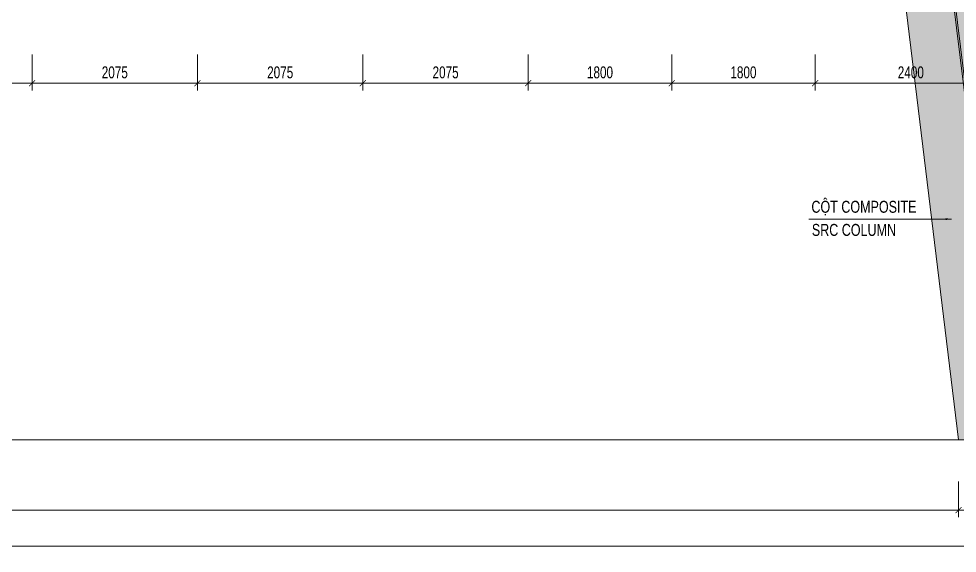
# Model space of a CAD drawing. Header units: millimetres. Extents: x 84463 to 294191, y -61495 to 44118.
# Drawn here: x 274333 to 286107, y 7124 to 13824 of the extents above; entities that cross this region are included whole.
import ezdxf

# ---------------------------------------------------------------- set-up
doc = ezdxf.new("R2010")
doc.units = ezdxf.units.MM
for name, color, linetype, lineweight in [('NDC_S-DIMS', 1, 'Continuous', 15), ('NDC_S-TEXT-VIE', 7, 'Continuous', 20), ('NDC_S_CONTINUOUS', 3, 'Continuous', 20), ('NDC_S_DIM', 1, 'Continuous', 15), ('NDC_S_ENG TEXT', 2, 'Continuous', 20), ('NDC_S_HATCH MATERIAL', 8, 'Continuous', 13)]:
    doc.layers.add(name, color=color, linetype=linetype, lineweight=lineweight)
doc.styles.add('NDC_DIM', font='', dxfattribs={"width": 0.75})
doc.styles.add('NDC_VIE TXT', font='arial.ttf', dxfattribs={"width": 0.8})
doc.styles.get('NDC_DIM').set_extended_font_data('Dotum')
doc.dimstyles.new('NDC_dim_50', dxfattribs={"dimscale": 50, "dimtxt": 2.5, "dimasz": 1.5, "dimexe": 1.5, "dimexo": 2.5, "dimgap": 1, "dimtad": 1, "dimdec": 0, "dimrnd": 0.001, "dimzin": 0, "dimdsep": 46, "dimtxsty": 'NDC_DIM', "dimblk": 'DIMMARK', "dimcen": 0, "dimdle": 1.2, "dimclrd": 256, "dimclre": 256, "dimclrt": 3, "dimadec": 0, "dimazin": 0, "dimtfac": 1, "dimtdec": 0, "dimtix": 1, "dimtofl": 0, "dimtmove": 2, "dimatfit": 3, "dimfxl": 6, "dimfxlon": 1, "dimtolj": 1, "dimtzin": 0, "dimlwd": -1, "dimlwe": -1, "dimarcsym": 0})
doc.dimstyles.new('NDC_dim_60', dxfattribs={"dimscale": 60, "dimtxt": 2.5, "dimasz": 1.5, "dimexe": 1.5, "dimexo": 2.5, "dimgap": 1, "dimtad": 1, "dimdec": 0, "dimrnd": 0.001, "dimzin": 0, "dimdsep": 46, "dimtxsty": 'NDC_DIM', "dimblk": 'DIMMARK', "dimcen": 0, "dimdle": 1.2, "dimclrd": 256, "dimclre": 256, "dimclrt": 3, "dimadec": 0, "dimazin": 0, "dimtfac": 1, "dimtdec": 0, "dimtix": 1, "dimtofl": 0, "dimtmove": 2, "dimatfit": 3, "dimfxl": 6, "dimfxlon": 1, "dimtolj": 1, "dimtzin": 0, "dimlwd": -1, "dimlwe": -1, "dimarcsym": 0})

# ---------------------------------------------------------------- blocks, each defined once
blk = doc.blocks.new('DIMMARK')
at = {"layer": 'NDC_S_DIM', "color": 1}
blk.add_line((-1.5, 0), (1, 0), dxfattribs=at)
at = {"layer": 'NDC_S_DIM', "color": 2, "const_width": 0.1}
blk.add_lwpolyline([(-0.42, -0.42), (0.42, 0.42)], dxfattribs=at)
blk = doc.blocks.new('*D112')
at = {"layer": 'Defpoints', "color": 0, "transparency": 16777216}
for p in [(258625, 8545), (286125, 8545), (286125, 7664)]:
    blk.add_point(p, dxfattribs=at)
at = {"layer": 'NDC_S_DIM', "transparency": 16777216}
for p, q in [((258625, 8024), (258625, 7574)), ((286125, 8024), (286125, 7574)), ((258715, 7664), (286035, 7664))]:
    blk.add_line(p, q, dxfattribs=at)
at = {"layer": 'NDC_S_DIM', "transparency": 16777216, "xscale": 90, "yscale": 90, "zscale": 90, "rotation": 180}
blk.add_blockref('DIMMARK', (258625, 7664), dxfattribs=at)
at = {"layer": 'NDC_S_DIM', "transparency": 16777216, "xscale": 90, "yscale": 90, "zscale": 90}
blk.add_blockref('DIMMARK', (286125, 7664), dxfattribs=at)
at = {"layer": 'NDC_S_DIM', "color": 3, "transparency": 16777216, "insert": (272375, 7799), "char_height": 150, "attachment_point": 5, "style": 'NDC_DIM'}
blk.add_mtext('\\A1;27500', dxfattribs=at)
blk = doc.blocks.new('*D113')
at = {"layer": 'Defpoints', "color": 0, "transparency": 16777216}
for p in [(286125, 8545), (286725, 8545), (286725, 7664)]:
    blk.add_point(p, dxfattribs=at)
at = {"layer": 'NDC_S_DIM', "transparency": 16777216}
for p, q in [((286125, 8024), (286125, 7574)), ((286725, 8024), (286725, 7574)), ((286215, 7664), (286635, 7664))]:
    blk.add_line(p, q, dxfattribs=at)
at = {"layer": 'NDC_S_DIM', "transparency": 16777216, "xscale": 90, "yscale": 90, "zscale": 90, "rotation": 180}
blk.add_blockref('DIMMARK', (286125, 7664), dxfattribs=at)
at = {"layer": 'NDC_S_DIM', "transparency": 16777216, "xscale": 90, "yscale": 90, "zscale": 90}
blk.add_blockref('DIMMARK', (286725, 7664), dxfattribs=at)
at = {"layer": 'NDC_S_DIM', "color": 3, "transparency": 16777216, "insert": (286425, 7799), "char_height": 150, "attachment_point": 5, "style": 'NDC_DIM'}
blk.add_mtext('\\A1;600', dxfattribs=at)
blk = doc.blocks.new('*D115')
at = {"layer": 'Defpoints', "color": 0, "transparency": 16777216}
for p in [(258125, 8545), (286725, 8545), (286725, 7214)]:
    blk.add_point(p, dxfattribs=at)
at = {"layer": 'NDC_S_DIM', "transparency": 16777216}
for p, q in [((258125, 7574), (258125, 7124)), ((286725, 7574), (286725, 7124)), ((258215, 7214), (286635, 7214))]:
    blk.add_line(p, q, dxfattribs=at)
at = {"layer": 'NDC_S_DIM', "transparency": 16777216, "xscale": 90, "yscale": 90, "zscale": 90, "rotation": 180}
blk.add_blockref('DIMMARK', (258125, 7214), dxfattribs=at)
at = {"layer": 'NDC_S_DIM', "transparency": 16777216, "xscale": 90, "yscale": 90, "zscale": 90}
blk.add_blockref('DIMMARK', (286725, 7214), dxfattribs=at)
at = {"layer": 'NDC_S_DIM', "color": 3, "transparency": 16777216, "insert": (272425, 7349), "char_height": 150, "attachment_point": 5, "style": 'NDC_DIM'}
blk.add_mtext('\\A1;28600', dxfattribs=at)
blk = doc.blocks.new('*D147')
at = {"layer": 'Defpoints', "color": 0, "transparency": 16777216}
for p in [(272425, 13580), (274500, 13580), (274500, 13016)]:
    blk.add_point(p, dxfattribs=at)
at = {"layer": 'NDC_S_DIM', "transparency": 16777216}
for p, q in [((272425, 13376), (272425, 12926)), ((274500, 13376), (274500, 12926)), ((272515, 13016), (274410, 13016))]:
    blk.add_line(p, q, dxfattribs=at)
at = {"layer": 'NDC_S_DIM', "transparency": 16777216, "xscale": 90, "yscale": 90, "zscale": 90, "rotation": 180}
blk.add_blockref('DIMMARK', (272425, 13016), dxfattribs=at)
at = {"layer": 'NDC_S_DIM', "transparency": 16777216, "xscale": 90, "yscale": 90, "zscale": 90}
blk.add_blockref('DIMMARK', (274500, 13016), dxfattribs=at)
at = {"layer": 'NDC_S_DIM', "color": 3, "transparency": 16777216, "insert": (273463, 13151), "char_height": 150, "attachment_point": 5, "style": 'NDC_DIM'}
blk.add_mtext('\\A1;2075', dxfattribs=at)
blk = doc.blocks.new('*D148')
at = {"layer": 'Defpoints', "color": 0, "transparency": 16777216}
for p in [(274500, 13580), (276575, 13580), (276575, 13016)]:
    blk.add_point(p, dxfattribs=at)
at = {"layer": 'NDC_S_DIM', "transparency": 16777216}
for p, q in [((274500, 13376), (274500, 12926)), ((276575, 13376), (276575, 12926)), ((274590, 13016), (276485, 13016))]:
    blk.add_line(p, q, dxfattribs=at)
at = {"layer": 'NDC_S_DIM', "transparency": 16777216, "xscale": 90, "yscale": 90, "zscale": 90, "rotation": 180}
blk.add_blockref('DIMMARK', (274500, 13016), dxfattribs=at)
at = {"layer": 'NDC_S_DIM', "transparency": 16777216, "xscale": 90, "yscale": 90, "zscale": 90}
blk.add_blockref('DIMMARK', (276575, 13016), dxfattribs=at)
at = {"layer": 'NDC_S_DIM', "color": 3, "transparency": 16777216, "insert": (275538, 13151), "char_height": 150, "attachment_point": 5, "style": 'NDC_DIM'}
blk.add_mtext('\\A1;2075', dxfattribs=at)
blk = doc.blocks.new('*D149')
at = {"layer": 'Defpoints', "color": 0, "transparency": 16777216}
for p in [(276575, 13580), (278650, 13580), (278650, 13016)]:
    blk.add_point(p, dxfattribs=at)
at = {"layer": 'NDC_S_DIM', "transparency": 16777216}
for p, q in [((276575, 13376), (276575, 12926)), ((278650, 13376), (278650, 12926)), ((276665, 13016), (278560, 13016))]:
    blk.add_line(p, q, dxfattribs=at)
at = {"layer": 'NDC_S_DIM', "transparency": 16777216, "xscale": 90, "yscale": 90, "zscale": 90, "rotation": 180}
blk.add_blockref('DIMMARK', (276575, 13016), dxfattribs=at)
at = {"layer": 'NDC_S_DIM', "transparency": 16777216, "xscale": 90, "yscale": 90, "zscale": 90}
blk.add_blockref('DIMMARK', (278650, 13016), dxfattribs=at)
at = {"layer": 'NDC_S_DIM', "color": 3, "transparency": 16777216, "insert": (277613, 13151), "char_height": 150, "attachment_point": 5, "style": 'NDC_DIM'}
blk.add_mtext('\\A1;2075', dxfattribs=at)
blk = doc.blocks.new('*D150')
at = {"layer": 'Defpoints', "color": 0, "transparency": 16777216}
for p in [(278650, 13580), (280725, 13580), (280725, 13016)]:
    blk.add_point(p, dxfattribs=at)
at = {"layer": 'NDC_S_DIM', "transparency": 16777216}
for p, q in [((278650, 13376), (278650, 12926)), ((280725, 13376), (280725, 12926)), ((278740, 13016), (280635, 13016))]:
    blk.add_line(p, q, dxfattribs=at)
at = {"layer": 'NDC_S_DIM', "transparency": 16777216, "xscale": 90, "yscale": 90, "zscale": 90, "rotation": 180}
blk.add_blockref('DIMMARK', (278650, 13016), dxfattribs=at)
at = {"layer": 'NDC_S_DIM', "transparency": 16777216, "xscale": 90, "yscale": 90, "zscale": 90}
blk.add_blockref('DIMMARK', (280725, 13016), dxfattribs=at)
at = {"layer": 'NDC_S_DIM', "color": 3, "transparency": 16777216, "insert": (279688, 13151), "char_height": 150, "attachment_point": 5, "style": 'NDC_DIM'}
blk.add_mtext('\\A1;2075', dxfattribs=at)
blk = doc.blocks.new('*D151')
at = {"layer": 'Defpoints', "color": 0, "transparency": 16777216}
for p in [(280725, 13580), (282525, 13580), (282525, 13016)]:
    blk.add_point(p, dxfattribs=at)
at = {"layer": 'NDC_S_DIM', "transparency": 16777216}
for p, q in [((280725, 13376), (280725, 12926)), ((282525, 13376), (282525, 12926)), ((280815, 13016), (282435, 13016))]:
    blk.add_line(p, q, dxfattribs=at)
at = {"layer": 'NDC_S_DIM', "transparency": 16777216, "xscale": 90, "yscale": 90, "zscale": 90, "rotation": 180}
blk.add_blockref('DIMMARK', (280725, 13016), dxfattribs=at)
at = {"layer": 'NDC_S_DIM', "transparency": 16777216, "xscale": 90, "yscale": 90, "zscale": 90}
blk.add_blockref('DIMMARK', (282525, 13016), dxfattribs=at)
at = {"layer": 'NDC_S_DIM', "color": 3, "transparency": 16777216, "insert": (281625, 13151), "char_height": 150, "attachment_point": 5, "style": 'NDC_DIM'}
blk.add_mtext('\\A1;1800', dxfattribs=at)
blk = doc.blocks.new('*D152')
at = {"layer": 'Defpoints', "color": 0, "transparency": 16777216}
for p in [(282525, 13580), (284325, 13580), (284325, 13016)]:
    blk.add_point(p, dxfattribs=at)
at = {"layer": 'NDC_S_DIM', "transparency": 16777216}
for p, q in [((282525, 13376), (282525, 12926)), ((284325, 13376), (284325, 12926)), ((282615, 13016), (284235, 13016))]:
    blk.add_line(p, q, dxfattribs=at)
at = {"layer": 'NDC_S_DIM', "transparency": 16777216, "xscale": 90, "yscale": 90, "zscale": 90, "rotation": 180}
blk.add_blockref('DIMMARK', (282525, 13016), dxfattribs=at)
at = {"layer": 'NDC_S_DIM', "transparency": 16777216, "xscale": 90, "yscale": 90, "zscale": 90}
blk.add_blockref('DIMMARK', (284325, 13016), dxfattribs=at)
at = {"layer": 'NDC_S_DIM', "color": 3, "transparency": 16777216, "insert": (283425, 13151), "char_height": 150, "attachment_point": 5, "style": 'NDC_DIM'}
blk.add_mtext('\\A1;1800', dxfattribs=at)
blk = doc.blocks.new('*D153')
at = {"layer": 'Defpoints', "color": 0, "transparency": 16777216}
for p in [(284325, 13580), (286725, 13580), (286725, 13016)]:
    blk.add_point(p, dxfattribs=at)
at = {"layer": 'NDC_S_DIM', "transparency": 16777216}
for p, q in [((284325, 13376), (284325, 12926)), ((286725, 13376), (286725, 12926)), ((284415, 13016), (286635, 13016))]:
    blk.add_line(p, q, dxfattribs=at)
at = {"layer": 'NDC_S_DIM', "transparency": 16777216, "xscale": 90, "yscale": 90, "zscale": 90, "rotation": 180}
blk.add_blockref('DIMMARK', (284325, 13016), dxfattribs=at)
at = {"layer": 'NDC_S_DIM', "transparency": 16777216, "xscale": 90, "yscale": 90, "zscale": 90}
blk.add_blockref('DIMMARK', (286725, 13016), dxfattribs=at)
at = {"layer": 'NDC_S_DIM', "color": 3, "transparency": 16777216, "insert": (285525, 13151), "char_height": 150, "attachment_point": 5, "style": 'NDC_DIM'}
blk.add_mtext('\\A1;2400', dxfattribs=at)

msp = doc.modelspace()

# ---------------------------------------------------------------- hatches: boundary and pattern name
at = {"layer": 'NDC_S_HATCH MATERIAL'}
h = msp.add_hatch(dxfattribs=at)
h.set_pattern_fill('BT-01', color=256, scale=80, pattern_type=2)
h.set_pattern_definition([(50, (161476.17, 110514.2), (573.8081, -50.2017), [60, -660]), (355, (161476.2, 110514.2), (-111.001, 601.7537), [48, -528]), (100.4514, (161524, 110510), (462.8075, 551.5516), [50.9922, -560.9137]), (46.1842, (161476.2, 110674.2), (853.7928, -132.4152), [90, -990]), (96.6356, (161547.3, 110663.14), (747.73, 779.2943), [76.488, -841.3704]), (351.1842, (161476.2, 110674.2), (747.7296, 779.295), [72, -792]), (21, (161556.17, 110634.2), (477.5256, -322.0951), [60, -660]), (326, (161556.2, 110634.2), (194.6523, 580.12), [48, -528]), (71.4514, (161595.97, 110607.34), (672.1781, 258.0244), [50.9922, -560.9137]), (37.5, (161476.17, 110514.18), (9.72788, 266.31508), [0, -521.6, 0, -536, 0, -530]), (7.5, (161476.17, 110514.18), (210.45563, 315.52937), [0, -305.6, 0, -509.6, 0, -202]), (327.5, (161297.77, 110514.18), (427.05795, -18.0439), [0, -200, 0, -624, 0, -828]), (317.5, (161217.77, 110514.18), (466.5489, 80.084), [0, -260, 0, -414.4, 0, -588]), (45, (161476.17, 110514.18), (-240.4163, 240.4163), []), (45, (161476.17, 110612.18), (-240.4163, 240.4163), [])])
h.paths.add_polyline_path([(286703.3, 21839.4), (285823.3, 21839.4), (285823.3, 21399.4), (285383.3, 22279.4), (285383.3, 21839.4), (284503.3, 21839.4), (286125.2, 8544.8), (288325.2, 8544.8)])

# ---------------------------------------------------------------- linework, layer by layer
at = {"layer": 'NDC_S_CONTINUOUS'}
msp.add_line((284503.3, 21839.4), (286125.2, 8544.8), dxfattribs=at)
at = {"layer": 'NDC_S_ENG TEXT', "ltscale": 2000}
for p, q in [((285387.7, 19544.8), (286729.7, 8544.8)), ((285407.8, 19544.8), (286749.8, 8544.8))]:
    msp.add_line(p, q, dxfattribs=at)
at = {"layer": 'NDC_S_HATCH MATERIAL'}
msp.add_line((255848.1, 8544.8), (291218.8, 8544.8), dxfattribs=at)

# ---------------------------------------------------------------- texts
at = {"layer": 'NDC_S-TEXT-VIE', "style": 'NDC_VIE TXT', "width": 0.75}
for s, p in [('CỘT COMPOSITE', (284277.8, 11391.7)), ('SRC COLUMN', (284283.3, 11102))]:
    msp.add_text(s, height=150, dxfattribs=at).set_placement(p)

# ---------------------------------------------------------------- dimensions: what is measured, and where the dimension line sits
at = {"layer": 'NDC_S_DIM'}
for base, p1, p2, picture, middle in [((274500.2, 13016.3), (272425.2, 13579.7), (274500.2, 13579.7), '*D147', (273462.7, 13151.4)), ((276575.2, 13016.3), (274500.2, 13579.7), (276575.2, 13579.7), '*D148', (275537.7, 13151.4)), ((278650.2, 13016.3), (276575.2, 13579.7), (278650.2, 13579.7), '*D149', (277612.7, 13151.4)), ((280725.2, 13016.3), (278650.2, 13579.7), (280725.2, 13579.7), '*D150', (279687.7, 13151.4)), ((282525.2, 13016.3), (280725.2, 13579.7), (282525.2, 13579.7), '*D151', (281625.2, 13151.4)), ((284325.2, 13016.3), (282525.2, 13579.7), (284325.2, 13579.7), '*D152', (283425.2, 13151.4)), ((286725.2, 13016.3), (284325.2, 13579.7), (286725.2, 13579.7), '*D153', (285525.2, 13151.4)), ((286725.2, 7213.9), (258125.2, 8544.8), (286725.2, 8544.8), '*D115', (272425.2, 7349)), ((286125.2, 7663.9), (258625.2, 8544.8), (286125.2, 8544.8), '*D112', (272375.2, 7799)), ((286725.2, 7663.9), (286125.2, 8544.8), (286725.2, 8544.8), '*D113', (286425.2, 7799))]:
    dim = msp.add_linear_dim(base=base, p1=p1, p2=p2, dimstyle='NDC_dim_60', dxfattribs=at)
    dim.commit()
    dim.dimension.update_dxf_attribs({"geometry": picture, "text_midpoint": middle})

# ---------------------------------------------------------------- leaders
at = {"layer": 'NDC_S-DIMS'}
msp.add_leader([(286035.7, 11312.7), (284246.9, 11312.7)], dimstyle='NDC_dim_50', override={"dimgap": 1, "dimtad": 0}, dxfattribs=at)

doc.saveas('drawing.dxf')
